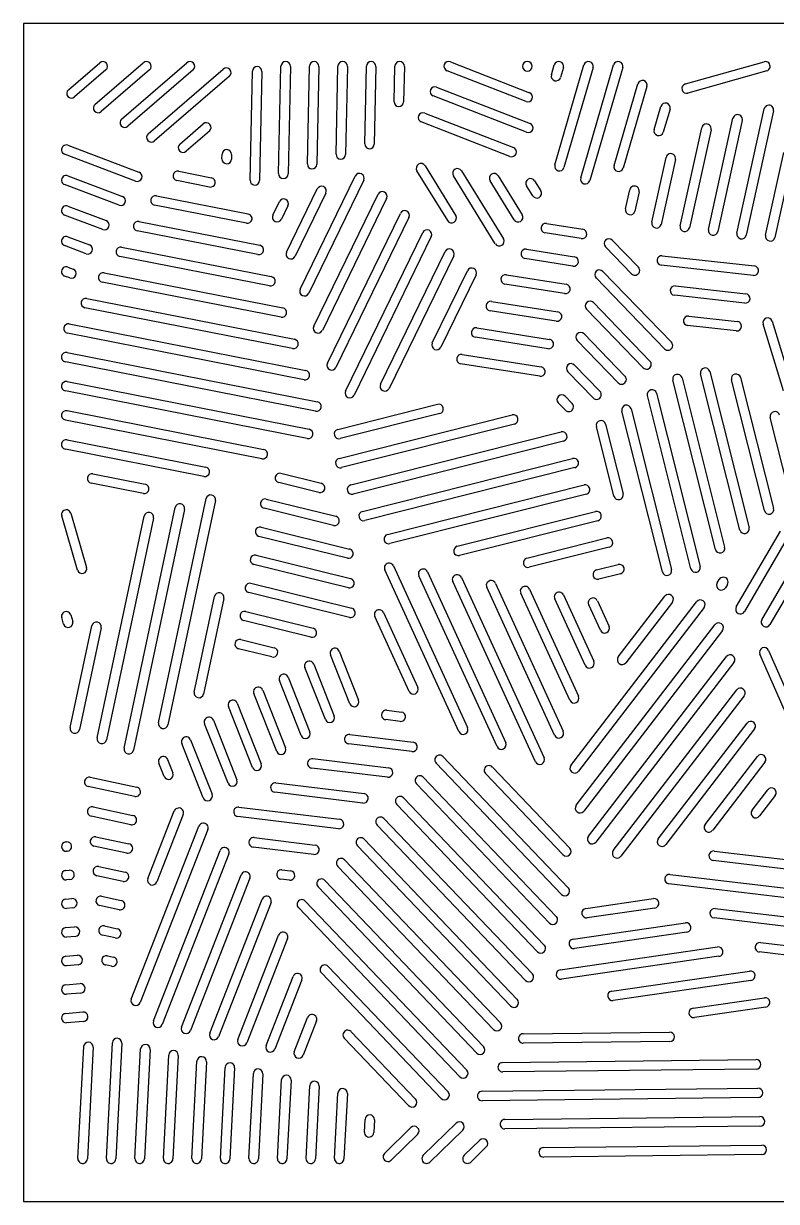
# Model space of a CAD drawing. Header units: inches. Extents: x 0 to 36, y 0 to 31.
# Drawn here: x 0 to 19.83, y 0 to 31 of the extents above; entities that cross this region are included whole.
import ezdxf

# ---------------------------------------------------------------- set-up
doc = ezdxf.new("R2010")
doc.units = ezdxf.units.IN
doc.layers.add('PROFILE', color=1, linetype='Continuous')
doc.layers.add('SLOTS', color=3, linetype='Continuous')

msp = doc.modelspace()

# ---------------------------------------------------------------- linework, layer by layer
at = {"layer": 'PROFILE'}
msp.add_lwpolyline([(0, 0), (36, 0), (36, 31), (0, 31)], close=True, dxfattribs=at)
at = {"layer": 'SLOTS'}
for p, q in [((1.181, 29.258), (2.007, 29.97)), ((2.17, 29.78), (1.344, 29.069)), ((1.882, 28.873), (3.155, 29.97)), ((3.319, 29.78), (2.046, 28.683)), ((2.584, 28.487), (4.304, 29.97)), ((4.468, 29.78), (2.747, 28.298)), ((3.286, 28.102), (5.259, 29.802)), ((6.719, 27.05), (6.78, 29.878)), ((7.03, 29.872), (6.969, 27.044)), ((7.475, 27.305), (7.53, 29.878)), ((7.78, 29.872), (7.725, 27.299)), ((8.23, 27.56), (8.28, 29.878)), ((8.53, 29.872), (8.48, 27.554)), ((8.986, 27.835), (9.03, 29.878)), ((9.28, 29.872), (9.236, 27.829)), ((9.76, 28.944), (9.781, 29.878)), ((10.031, 29.872), (10.01, 28.939)), ((11.245, 29.992), (13.328, 29.181)), ((13.314, 29.992), (13.316, 29.991)), ((13.905, 29.651), (13.98, 29.91)), ((13.994, 27.28), (14.761, 29.91)), ((14.22, 29.84), (14.145, 29.581)), ((15.001, 29.84), (14.234, 27.21)), ((14.674, 26.937), (15.543, 29.91)), ((15.783, 29.84), (14.914, 26.867)), ((17.431, 29.41), (19.506, 29.995)), ((5.422, 29.613), (3.449, 27.912)), ((5.965, 26.878), (6.027, 29.746)), ((6.277, 29.74), (6.215, 26.873)), ((13.237, 28.948), (11.154, 29.758)), ((13.225, 29.758), (13.223, 29.758)), ((19.574, 29.755), (17.499, 29.169)), ((10.881, 29.328), (13.34, 28.372)), ((15.552, 27.267), (16.179, 29.412)), ((16.419, 29.342), (15.792, 27.197)), ((13.249, 28.139), (10.79, 29.095)), ((10.567, 28.646), (12.902, 27.738)), ((16.609, 28.21), (16.787, 28.82)), ((17.027, 28.75), (16.849, 28.14)), ((18.789, 25.487), (19.509, 28.755)), ((19.753, 28.701), (19.033, 25.433)), ((4.119, 27.83), (4.732, 28.358)), ((12.811, 27.505), (10.476, 28.413)), ((17.294, 25.675), (17.863, 28.26)), ((18.041, 25.581), (18.686, 28.507)), ((18.93, 28.453), (18.285, 25.527)), ((4.896, 28.169), (4.282, 27.64)), ((18.108, 28.206), (17.538, 25.621)), ((1.169, 27.797), (3.041, 27.089)), ((19.543, 25.427), (20.023, 27.604)), ((2.953, 26.855), (1.081, 27.563)), ((5.227, 27.439), (5.23, 27.56)), ((5.48, 27.554), (5.477, 27.434)), ((16.547, 25.769), (16.923, 27.479)), ((17.168, 27.425), (16.791, 25.715)), ((20.267, 27.551), (19.787, 25.373)), ((1.169, 26.995), (2.608, 26.451)), ((4.086, 27.113), (4.947, 26.944)), ((7.285, 24.01), (8.736, 26.987)), ((11.171, 25.813), (10.362, 27.126)), ((10.575, 27.257), (11.383, 25.944)), ((12.426, 25.205), (11.324, 26.994)), ((11.537, 27.125), (12.639, 25.336)), ((12.499, 26.993), (13.132, 25.966)), ((2.519, 26.217), (1.081, 26.761)), ((4.898, 26.698), (4.038, 26.868)), ((8.961, 26.877), (7.51, 23.9)), ((12.919, 25.835), (12.286, 26.862)), ((13.412, 26.465), (13.248, 26.73)), ((13.461, 26.862), (13.624, 26.596)), ((3.5, 26.464), (5.919, 25.988)), ((6.926, 24.985), (7.738, 26.65)), ((7.962, 26.54), (7.151, 24.875)), ((7.645, 23.035), (9.338, 26.509)), ((9.562, 26.4), (7.87, 22.926)), ((15.856, 26.12), (15.967, 26.626)), ((16.212, 26.572), (16.1, 26.066)), ((1.169, 26.193), (2.174, 25.813)), ((5.87, 25.743), (3.451, 26.219)), ((6.567, 25.96), (6.739, 26.313)), ((6.964, 26.203), (6.792, 25.85)), ((2.085, 25.579), (1.081, 25.959)), ((3.041, 25.79), (6.222, 25.164)), ((8.004, 22.06), (9.927, 26.005)), ((10.151, 25.896), (8.229, 21.951)), ((13.774, 25.739), (14.729, 25.588)), ((6.174, 24.918), (2.993, 25.545)), ((8.482, 21.329), (10.515, 25.502)), ((14.69, 25.341), (13.735, 25.492)), ((1.651, 24.942), (1.081, 25.157)), ((1.169, 25.391), (1.74, 25.175)), ((2.582, 25.116), (6.526, 24.339)), ((10.74, 25.392), (8.707, 21.22)), ((16.016, 24.414), (15.327, 25.125)), ((15.507, 25.299), (16.195, 24.588)), ((6.478, 24.094), (2.534, 24.871)), ((9.403, 21.507), (11.104, 24.998)), ((11.329, 24.889), (9.628, 21.397)), ((14.471, 24.616), (13.207, 24.816)), ((13.246, 25.063), (14.51, 24.863)), ((16.822, 24.889), (19.249, 24.62)), ((1.169, 24.589), (1.306, 24.538)), ((10.767, 22.593), (11.693, 24.494)), ((19.222, 24.372), (16.795, 24.641)), ((1.217, 24.304), (1.081, 24.355)), ((6.782, 23.27), (2.075, 24.196)), ((2.123, 24.442), (6.83, 23.515)), ((11.918, 24.385), (10.991, 22.484)), ((12.717, 24.387), (14.291, 24.139)), ((16.884, 22.439), (15.079, 24.304)), ((15.259, 24.477), (17.063, 22.613)), ((14.252, 23.892), (12.678, 24.14)), ((17.171, 24.096), (19.024, 23.891)), ((1.665, 23.768), (7.134, 22.691)), ((12.326, 23.689), (14.072, 23.414)), ((15.01, 23.656), (16.5, 22.116)), ((18.996, 23.642), (17.143, 23.848)), ((7.086, 22.446), (1.616, 23.522)), ((14.033, 23.167), (12.287, 23.442)), ((16.32, 21.942), (14.83, 23.482)), ((17.52, 23.303), (18.798, 23.161)), ((1.206, 23.094), (7.438, 21.867)), ((11.939, 22.991), (13.853, 22.689)), ((18.771, 22.913), (17.492, 23.054)), ((20.013, 21.338), (19.478, 23.091)), ((19.717, 23.164), (20.252, 21.411)), ((7.389, 21.622), (1.158, 22.848)), ((13.814, 22.442), (11.9, 22.744)), ((15.662, 21.545), (14.582, 22.66)), ((14.762, 22.834), (15.841, 21.719)), ((1.149, 22.34), (7.741, 21.043)), ((7.693, 20.797), (1.101, 22.095)), ((13.595, 21.718), (11.513, 22.046)), ((11.552, 22.293), (13.634, 21.965)), ((14.513, 22.012), (15.183, 21.321)), ((15.003, 21.147), (14.334, 21.838)), ((18.868, 17.671), (17.832, 21.782)), ((18.074, 21.843), (19.111, 17.732)), ((1.149, 21.576), (7.519, 20.322)), ((18.223, 17.161), (17.101, 21.613)), ((17.343, 21.674), (18.466, 17.222)), ((19.513, 18.182), (18.646, 21.622)), ((18.888, 21.683), (19.755, 18.243)), ((7.471, 20.077), (1.101, 21.331)), ((14.265, 21.191), (14.45, 20.999)), ((17.579, 16.65), (16.43, 21.208)), ((16.672, 21.269), (17.821, 16.711)), ((1.149, 20.812), (6.326, 19.792)), ((8.277, 20.318), (10.902, 20.979)), ((14.271, 20.825), (14.085, 21.017)), ((16.825, 16.57), (15.758, 20.802)), ((16.001, 20.863), (17.068, 16.631)), ((6.278, 19.547), (1.101, 20.566)), ((8.313, 19.554), (12.868, 20.7)), ((10.963, 20.736), (8.338, 20.076)), ((20.158, 18.692), (19.669, 20.632)), ((12.929, 20.457), (8.374, 19.312)), ((8.62, 18.858), (14.161, 20.252)), ((15.549, 18.564), (15.087, 20.397)), ((15.33, 20.458), (15.792, 18.625)), ((1.149, 20.047), (4.801, 19.328)), ((14.222, 20.009), (8.681, 18.615)), ((4.753, 19.083), (1.101, 19.802)), ((8.927, 18.162), (14.462, 19.554)), ((14.523, 19.312), (8.988, 17.919)), ((1.828, 19.149), (3.206, 18.878)), ((7.782, 18.658), (6.721, 18.92)), ((6.781, 19.163), (7.842, 18.901)), ((19.444, 15.311), (21.549, 18.92)), ((3.157, 18.633), (1.78, 18.904)), ((9.59, 17.555), (14.763, 18.856)), ((14.824, 18.614), (9.651, 17.313)), ((21.765, 18.794), (19.66, 15.185)), ((3.558, 12.599), (4.809, 18.496)), ((5.054, 18.444), (3.803, 12.547)), ((6.394, 18.486), (8.224, 18.034)), ((1.421, 16.618), (1.005, 18.042)), ((1.245, 18.112), (1.661, 16.688)), ((1.94, 12.199), (3.178, 18.036)), ((3.423, 17.984), (2.185, 12.147)), ((2.649, 11.928), (3.994, 18.266)), ((4.238, 18.214), (2.894, 11.876)), ((8.164, 17.791), (6.334, 18.243)), ((11.424, 17.243), (15.063, 18.159)), ((6.26, 17.746), (8.589, 17.171)), ((15.124, 17.916), (11.485, 17.001)), ((8.53, 16.928), (6.2, 17.504)), ((13.258, 16.931), (15.364, 17.461)), ((18.773, 15.649), (19.936, 17.643)), ((20.152, 17.517), (18.989, 15.523)), ((15.425, 17.218), (13.319, 16.689)), ((8.556, 16.149), (6.065, 16.764)), ((6.125, 17.007), (8.616, 16.392)), ((15.092, 16.619), (15.665, 16.763)), ((11.467, 12.366), (9.514, 16.62)), ((9.741, 16.724), (11.695, 12.471)), ((12.475, 11.97), (10.409, 16.467)), ((10.637, 16.572), (12.702, 12.074)), ((15.726, 16.521), (15.153, 16.377)), ((5.99, 16.268), (8.643, 15.613)), ((13.482, 11.574), (11.305, 16.315)), ((11.532, 16.419), (13.709, 11.678)), ((13.988, 12.27), (12.2, 16.163)), ((12.427, 16.267), (14.215, 12.374)), ((18.272, 16.279), (18.323, 16.366)), ((18.539, 16.24), (18.488, 16.153)), ((4.496, 13.407), (5.03, 15.923)), ((5.275, 15.872), (4.741, 13.355)), ((8.583, 15.37), (5.93, 16.025)), ((14.39, 13.19), (13.095, 16.011)), ((13.322, 16.115), (14.618, 13.294)), ((14.793, 14.111), (13.99, 15.858)), ((14.218, 15.963), (15.02, 14.215)), ((15.113, 15.81), (15.423, 15.135)), ((15.666, 14.33), (16.894, 15.928)), ((5.856, 15.529), (7.625, 15.092)), ((9.478, 15.5), (10.383, 13.529)), ((14.417, 11.475), (17.728, 15.782)), ((17.926, 15.63), (14.615, 11.322)), ((15.196, 15.031), (14.886, 15.706)), ((17.092, 15.776), (15.864, 14.178)), ((1.055, 15.195), (1.005, 15.365)), ((1.245, 15.435), (1.295, 15.265)), ((7.565, 14.849), (5.796, 15.286)), ((10.156, 13.425), (9.251, 15.396)), ((1.232, 12.473), (1.799, 15.149)), ((2.044, 15.097), (1.476, 12.421)), ((14.556, 10.425), (18.209, 15.177)), ((18.407, 15.025), (14.755, 10.273)), ((5.721, 14.789), (6.6, 14.572)), ((6.541, 14.329), (5.661, 14.547)), ((8.591, 13.1), (8.081, 14.389)), ((8.314, 14.481), (8.824, 13.192)), ((14.877, 9.611), (18.511, 14.339)), ((21.174, 10.342), (19.393, 14.403)), ((19.622, 14.503), (21.403, 10.442)), ((7.951, 12.681), (7.41, 14.049)), ((7.642, 14.14), (8.183, 12.773)), ((18.709, 14.187), (15.075, 9.459)), ((7.31, 12.262), (6.738, 13.708)), ((6.97, 13.8), (7.543, 12.354)), ((6.669, 11.842), (6.066, 13.367)), ((6.299, 13.459), (6.902, 11.934)), ((15.534, 9.236), (18.783, 13.463)), ((6.029, 11.423), (5.395, 13.026)), ((5.627, 13.118), (6.261, 11.515)), ((18.982, 13.311), (15.732, 9.083)), ((9.569, 12.928), (9.952, 12.881)), ((5.388, 11.004), (4.767, 12.573)), ((5, 12.665), (5.62, 11.096)), ((9.922, 12.633), (9.539, 12.68)), ((16.717, 9.544), (19.056, 12.587)), ((19.254, 12.435), (16.915, 9.392)), ((4.398, 12.147), (4.964, 10.715)), ((8.596, 12.291), (10.261, 12.088)), ((4.732, 10.623), (4.166, 12.055)), ((10.231, 11.84), (8.565, 12.042)), ((3.702, 11.188), (3.564, 11.537)), ((3.796, 11.629), (3.934, 11.28)), ((7.622, 11.654), (9.615, 11.411)), ((14.169, 8.08), (10.866, 11.536)), ((11.046, 11.709), (14.349, 8.253)), ((17.952, 9.921), (19.328, 11.711)), ((19.527, 11.559), (18.151, 9.768)), ((1.757, 11.165), (2.982, 10.903)), ((9.585, 11.163), (7.592, 11.405)), ((10.528, 11.165), (14.033, 7.498)), ((14.206, 9.127), (12.167, 11.26)), ((12.348, 11.433), (14.387, 9.3)), ((2.93, 10.659), (1.705, 10.92)), ((6.648, 11.016), (8.97, 10.734)), ((13.853, 7.325), (10.348, 10.993)), ((8.94, 10.486), (6.618, 10.768)), ((10.01, 10.622), (13.717, 6.743)), ((19.188, 10.297), (19.601, 10.835)), ((19.799, 10.682), (19.386, 10.145)), ((1.832, 10.382), (2.879, 10.158)), ((3.276, 8.499), (3.971, 10.276)), ((5.674, 10.379), (8.324, 10.057)), ((13.537, 6.571), (9.83, 10.449)), ((2.827, 9.914), (1.78, 10.137)), ((4.204, 10.185), (3.509, 8.408)), ((8.294, 9.809), (5.644, 10.131)), ((9.492, 10.078), (13.401, 5.988)), ((2.839, 5.323), (4.621, 9.877)), ((4.853, 9.786), (3.072, 5.232)), ((13.221, 5.816), (9.311, 9.906)), ((1.115, 9.465), (1.13, 9.466)), ((2.725, 9.169), (1.855, 9.354)), ((1.907, 9.599), (2.777, 9.413)), ((7.649, 9.132), (6.045, 9.327)), ((6.075, 9.575), (7.679, 9.38)), ((12.823, 5.146), (8.793, 9.362)), ((8.974, 9.535), (13.004, 5.319)), ((1.151, 9.217), (1.135, 9.215)), ((3.42, 4.75), (5.176, 9.237)), ((5.408, 9.146), (3.653, 4.659)), ((8.456, 8.992), (12.56, 4.698)), ((18.192, 9.223), (22.043, 8.766)), ((1.115, 8.712), (1.202, 8.719)), ((1.982, 8.816), (2.674, 8.668)), ((6.807, 8.731), (7.033, 8.703)), ((12.379, 4.525), (8.275, 8.819)), ((22.014, 8.518), (18.163, 8.975)), ((1.223, 8.47), (1.135, 8.463)), ((2.622, 8.424), (1.93, 8.571)), ((4.162, 4.588), (5.73, 8.597)), ((5.963, 8.506), (4.395, 4.497)), ((7.003, 8.455), (6.777, 8.482)), ((7.938, 8.448), (12.116, 4.077)), ((17.027, 8.606), (22.46, 7.962)), ((11.935, 3.904), (7.757, 8.276)), ((22.431, 7.713), (16.997, 8.358)), ((1.115, 7.959), (1.274, 7.973)), ((2.519, 7.679), (2.005, 7.788)), ((2.057, 8.033), (2.572, 7.923)), ((4.904, 4.426), (6.285, 7.957)), ((6.518, 7.866), (5.137, 4.335)), ((7.42, 7.905), (11.672, 3.456)), ((14.812, 7.712), (16.592, 7.97)), ((1.294, 7.723), (1.135, 7.71)), ((11.491, 3.283), (7.239, 7.732)), ((16.628, 7.722), (14.848, 7.465)), ((21.934, 7.017), (18.187, 7.461)), ((18.217, 7.71), (21.963, 7.265)), ((1.115, 7.207), (1.345, 7.226)), ((2.133, 7.25), (2.469, 7.178)), ((14.474, 6.905), (17.436, 7.334)), ((1.366, 6.977), (1.135, 6.958)), ((2.417, 6.934), (2.081, 7.006)), ((5.646, 4.265), (6.719, 7.007)), ((6.952, 6.916), (5.879, 4.174)), ((17.472, 7.086), (14.51, 6.658)), ((14.137, 6.099), (18.28, 6.698)), ((20.779, 6.399), (19.377, 6.565)), ((19.407, 6.813), (20.809, 6.647)), ((1.115, 6.454), (1.417, 6.479)), ((1.438, 6.23), (1.135, 6.205)), ((2.314, 6.189), (2.156, 6.223)), ((2.208, 6.467), (2.366, 6.433)), ((18.316, 6.451), (14.173, 5.851)), ((6.388, 4.103), (7.101, 5.924)), ((11, 2.712), (7.844, 6.014)), ((8.024, 6.187), (11.18, 2.885)), ((15.492, 5.537), (19.124, 6.062)), ((1.115, 5.702), (1.489, 5.733)), ((7.333, 5.833), (6.621, 4.012)), ((19.159, 5.815), (15.528, 5.29)), ((1.509, 5.484), (1.135, 5.453)), ((17.633, 5.089), (19.514, 5.361)), ((1.115, 4.949), (1.561, 4.986)), ((19.55, 5.114), (17.669, 4.842)), ((1.581, 4.737), (1.135, 4.7)), ((7.13, 3.941), (7.482, 4.841)), ((7.715, 4.75), (7.363, 3.85)), ((8.63, 4.468), (10.323, 2.696)), ((13.159, 4.413), (17.017, 4.456)), ((1.432, 1.131), (1.584, 4.074)), ((1.833, 4.061), (1.681, 1.119)), ((2.183, 1.131), (2.34, 4.177)), ((2.59, 4.164), (2.432, 1.119)), ((10.143, 2.523), (8.449, 4.296)), ((17.019, 4.206), (13.162, 4.163)), ((2.934, 1.131), (3.082, 4.015)), ((3.332, 4.002), (3.183, 1.119)), ((3.685, 1.131), (3.825, 3.853)), ((4.075, 3.84), (3.934, 1.119)), ((12.619, 3.657), (19.292, 3.732)), ((4.436, 1.131), (4.568, 3.691)), ((4.817, 3.678), (4.685, 1.119)), ((5.187, 1.131), (5.31, 3.529)), ((5.56, 3.516), (5.436, 1.119)), ((19.295, 3.482), (12.622, 3.407)), ((5.938, 1.131), (6.053, 3.367)), ((6.303, 3.354), (6.187, 1.119)), ((6.689, 1.131), (6.796, 3.205)), ((7.045, 3.193), (6.938, 1.119)), ((7.44, 1.131), (7.538, 3.044)), ((7.788, 3.031), (7.689, 1.119)), ((8.191, 1.131), (8.279, 2.852)), ((8.529, 2.839), (8.44, 1.119)), ((12.078, 2.901), (19.343, 2.982)), ((19.346, 2.732), (12.081, 2.651)), ((12.675, 2.158), (19.394, 2.233)), ((8.977, 1.827), (8.995, 2.16)), ((9.244, 2.147), (9.227, 1.814)), ((9.507, 1.265), (10.204, 1.944)), ((10.53, 1.215), (11.397, 2.059)), ((11.571, 1.88), (10.705, 1.035)), ((19.397, 1.983), (12.678, 1.908)), ((10.379, 1.765), (9.682, 1.086)), ((11.605, 1.215), (12.014, 1.613)), ((12.188, 1.434), (11.779, 1.035)), ((13.697, 1.419), (19.446, 1.483)), ((19.448, 1.233), (13.7, 1.169))]:
    msp.add_line(p, q, dxfattribs=at)
for centre, start, end in [((2.088, 29.875), -49.2459, 130.7541), ((3.237, 29.875), -49.2459, 130.7541), ((4.386, 29.875), -49.2459, 130.7541), ((5.341, 29.708), -49.2459, 130.7541), ((6.152, 29.743), -1.2338, 178.7662), ((6.905, 29.875), -1.2338, 178.7662), ((7.655, 29.875), -1.2338, 178.7662), ((8.405, 29.875), -1.2338, 178.7662), ((9.155, 29.875), -1.2338, 178.7662), ((9.906, 29.875), -1.2338, 178.7662), ((11.199, 29.875), 68.7514, 248.7514), ((13.269, 29.875), 68.7514, 248.7514), ((13.271, 29.874), -111.2486, 68.7514), ((14.1, 29.875), -16.2794, 163.7206), ((14.881, 29.875), -16.2794, 163.7206), ((15.663, 29.875), -16.2794, 163.7206), ((19.54, 29.875), -74.2461, 105.7539), ((14.025, 29.616), 163.7206, 343.7206), ((16.299, 29.377), -16.2794, 163.7206), ((1.262, 29.163), 130.7541, 310.7541), ((10.835, 29.212), 68.7514, 248.7514), ((13.283, 29.065), -111.2486, 68.7514), ((17.465, 29.289), -254.2461, -74.2461), ((1.964, 28.778), 130.7541, 310.7541), ((9.885, 28.941), 178.7662, 358.7662), ((16.907, 28.785), -16.2794, 163.7206), ((19.631, 28.728), -12.4268, 167.5732), ((10.521, 28.529), 68.7514, 248.7514), ((18.808, 28.48), -12.4268, 167.5732), ((2.666, 28.392), 130.7541, 310.7541), ((4.814, 28.264), -49.2459, 130.7541), ((13.295, 28.255), -111.2486, 68.7514), ((17.986, 28.233), -12.4268, 167.5732), ((3.367, 28.007), 130.7541, 310.7541), ((16.729, 28.175), 163.7206, 343.7206), ((1.125, 27.68), 69.2821, 249.2821), ((4.2, 27.735), 130.7541, 310.7541), ((5.355, 27.557), -1.2338, 178.7662), ((9.111, 27.832), 178.7662, 358.7662), ((12.857, 27.621), -111.2486, 68.7514), ((5.352, 27.436), 178.7662, 358.7662), ((7.6, 27.302), 178.7662, 358.7662), ((8.355, 27.557), 178.7662, 358.7662), ((10.468, 27.191), 31.6429, 211.6429), ((14.114, 27.245), 163.7206, 343.7206), ((17.046, 27.452), -12.4268, 167.5732), ((1.125, 26.878), 69.2821, 249.2821), ((2.997, 26.972), -110.7179, 69.2821), ((4.062, 26.99), 78.8649, 258.8649), ((6.844, 27.047), 178.7662, 358.7662), ((8.848, 26.932), -25.981, 154.019), ((11.43, 27.059), 31.6429, 211.6429), ((12.393, 26.928), 31.6429, 211.6429), ((15.672, 27.232), 163.7206, 343.7206), ((4.922, 26.821), 258.8649, 438.8649), ((6.09, 26.876), 178.7662, 358.7662), ((7.85, 26.595), -25.981, 154.019), ((13.355, 26.796), 31.6429, 211.6429), ((14.794, 26.902), 163.7206, 343.7206), ((16.09, 26.599), -12.4268, 167.5732), ((2.563, 26.334), -110.7179, 69.2821), ((3.476, 26.341), 78.8649, 258.8649), ((6.851, 26.258), -25.981, 154.019), ((9.45, 26.454), -25.981, 154.019), ((13.518, 26.531), 211.6429, 391.6429), ((1.125, 26.076), 69.2821, 249.2821), ((10.039, 25.951), -25.981, 154.019), ((15.978, 26.093), 167.5732, 347.5732), ((2.129, 25.696), -110.7179, 69.2821), ((3.017, 25.667), 78.8649, 258.8649), ((5.895, 25.865), 258.8649, 438.8649), ((6.679, 25.905), -205.981, -25.981), ((11.277, 25.879), 211.6429, 391.6429), ((13.025, 25.901), 211.6429, 391.6429), ((13.754, 25.615), 81.0358, 261.0358), ((16.669, 25.742), 167.5732, 347.5732), ((10.628, 25.447), -25.981, 154.019), ((14.71, 25.465), -98.9642, 81.0358), ((17.416, 25.648), 167.5732, 347.5732), ((18.163, 25.554), 167.5732, 347.5732), ((18.911, 25.46), 167.5732, 347.5732), ((19.665, 25.4), 167.5732, 347.5732), ((1.125, 25.274), 69.2821, 249.2821), ((1.695, 25.058), -110.7179, 69.2821), ((2.558, 24.993), 78.8649, 258.8649), ((6.198, 25.041), 258.8649, 438.8649), ((12.533, 25.27), 211.6429, 391.6429), ((15.417, 25.212), 44.0668, 224.0668), ((7.039, 24.93), -205.981, -25.981), ((11.217, 24.943), -25.981, 154.019), ((13.226, 24.939), 81.0358, 261.0358), ((14.491, 24.74), -98.9642, 81.0358), ((16.809, 24.765), 83.6716, 263.6716), ((1.125, 24.472), 69.2821, 249.2821), ((1.261, 24.421), -110.7179, 69.2821), ((11.806, 24.44), -25.981, 154.019), ((15.169, 24.39), 44.0668, 224.0668), ((16.105, 24.501), -135.9332, 44.0668), ((19.235, 24.496), -96.3284, 83.6716), ((2.099, 24.319), 78.8649, 258.8649), ((6.502, 24.217), 258.8649, 438.8649), ((12.698, 24.264), 81.0358, 261.0358), ((7.398, 23.955), -205.981, -25.981), ((14.272, 24.015), -98.9642, 81.0358), ((17.157, 23.972), 83.6716, 263.6716), ((19.01, 23.766), -96.3284, 83.6716), ((1.641, 23.645), 78.8649, 258.8649), ((12.306, 23.566), 81.0358, 261.0358), ((14.92, 23.569), 44.0668, 224.0668), ((6.806, 23.393), 258.8649, 438.8649), ((14.053, 23.291), -98.9642, 81.0358), ((17.506, 23.179), 83.6716, 263.6716), ((19.598, 23.128), 16.9729, 196.9729), ((1.182, 22.971), 78.8649, 258.8649), ((7.757, 22.98), -205.981, -25.981), ((11.919, 22.868), 81.0358, 261.0358), ((18.785, 23.037), -96.3284, 83.6716), ((7.11, 22.568), 258.8649, 438.8649), ((13.833, 22.566), -98.9642, 81.0358), ((14.672, 22.747), 44.0668, 224.0668), ((1.125, 22.218), 78.8649, 258.8649), ((10.879, 22.538), -205.981, -25.981), ((16.973, 22.526), -135.9332, 44.0668), ((8.116, 22.006), -205.981, -25.981), ((11.532, 22.17), 81.0358, 261.0358), ((14.423, 21.925), 44.0668, 224.0668), ((16.41, 22.029), -135.9332, 44.0668), ((7.413, 21.744), 258.8649, 438.8649), ((13.614, 21.841), -98.9642, 81.0358), ((15.752, 21.632), -135.9332, 44.0668), ((17.222, 21.644), 14.1499, 194.1499), ((17.953, 21.813), 14.1499, 194.1499), ((18.767, 21.652), 14.1499, 194.1499), ((1.125, 21.453), 78.8649, 258.8649), ((9.515, 21.452), -205.981, -25.981), ((8.594, 21.274), -205.981, -25.981), ((14.175, 21.104), 44.0668, 224.0668), ((15.093, 21.234), -135.9332, 44.0668), ((16.551, 21.238), 14.1499, 194.1499), ((1.125, 20.689), 78.8649, 258.8649), ((7.717, 20.92), 258.8649, 438.8649), ((10.933, 20.857), -75.8796, 104.1204), ((14.36, 20.912), -135.9332, 44.0668), ((15.88, 20.833), 14.1499, 194.1499), ((19.79, 20.663), 14.1499, 194.1499), ((12.899, 20.579), -75.8796, 104.1204), ((15.208, 20.427), 14.1499, 194.1499), ((7.495, 20.199), 258.8649, 438.8649), ((8.308, 20.197), -255.8796, -75.8796), ((14.192, 20.131), -75.8796, 104.1204), ((1.125, 19.924), 78.8649, 258.8649), ((6.302, 19.67), 258.8649, 438.8649), ((8.344, 19.433), -255.8796, -75.8796), ((14.493, 19.433), -75.8796, 104.1204), ((4.777, 19.206), 258.8649, 438.8649), ((1.804, 19.027), 78.8649, 258.8649), ((6.751, 19.041), 76.1321, 256.1321), ((3.181, 18.755), 258.8649, 438.8649), ((7.812, 18.779), -103.8679, 76.1321), ((8.651, 18.737), -255.8796, -75.8796), ((14.793, 18.735), -75.8796, 104.1204), ((15.671, 18.594), 194.1499, 374.1499), ((4.116, 18.24), -11.9773, 168.0227), ((4.932, 18.47), -11.9773, 168.0227), ((6.364, 18.364), 76.1321, 256.1321), ((1.125, 18.077), 16.2697, 196.2697), ((3.301, 18.01), -11.9773, 168.0227), ((8.194, 17.913), -103.8679, 76.1321), ((8.957, 18.04), -255.8796, -75.8796), ((15.094, 18.037), -75.8796, 104.1204), ((19.634, 18.212), 194.1499, 374.1499), ((6.23, 17.625), 76.1321, 256.1321), ((18.989, 17.702), 194.1499, 374.1499), ((9.62, 17.434), -255.8796, -75.8796), ((15.395, 17.34), -75.8796, 104.1204), ((8.559, 17.05), -103.8679, 76.1321), ((11.454, 17.122), -255.8796, -75.8796), ((18.345, 17.191), 194.1499, 374.1499), ((6.095, 16.886), 76.1321, 256.1321), ((9.628, 16.672), 24.6665, 204.6665), ((13.289, 16.81), -255.8796, -75.8796), ((15.695, 16.642), -75.8796, 104.1204), ((1.541, 16.653), -163.7303, 16.2697), ((10.523, 16.519), 24.6665, 204.6665), ((11.418, 16.367), 24.6665, 204.6665), ((15.123, 16.498), -255.8796, -75.8796), ((16.947, 16.601), 194.1499, 374.1499), ((17.7, 16.681), 194.1499, 374.1499), ((5.96, 16.146), 76.1321, 256.1321), ((8.586, 16.271), -103.8679, 76.1321), ((12.313, 16.215), 24.6665, 204.6665), ((13.209, 16.063), 24.6665, 204.6665), ((18.38, 16.216), 149.7442, 329.7442), ((18.431, 16.303), -30.2558, 149.7442), ((5.153, 15.897), -11.9773, 168.0227), ((14.104, 15.91), 24.6665, 204.6665), ((14.999, 15.758), 24.6665, 204.6665), ((16.993, 15.852), -37.5473, 142.4527), ((17.827, 15.706), -37.5473, 142.4527), ((1.125, 15.4), 16.2697, 196.2697), ((5.826, 15.407), 76.1321, 256.1321), ((8.613, 15.492), -103.8679, 76.1321), ((9.365, 15.448), 24.6665, 204.6665), ((18.881, 15.586), 149.7442, 329.7442), ((1.175, 15.23), -163.7303, 16.2697), ((1.921, 15.123), -11.9773, 168.0227), ((18.308, 15.101), -37.5473, 142.4527), ((19.552, 15.248), 149.7442, 329.7442), ((7.595, 14.97), -103.8679, 76.1321), ((15.309, 15.083), -155.3335, 24.6665), ((5.691, 14.668), 76.1321, 256.1321), ((6.571, 14.451), -103.8679, 76.1321), ((19.507, 14.453), 23.6855, 203.6855), ((8.198, 14.435), 21.5849, 201.5849), ((15.765, 14.254), 142.4527, 322.4527), ((18.61, 14.263), -37.5473, 142.4527), ((7.526, 14.095), 21.5849, 201.5849), ((14.907, 14.163), -155.3335, 24.6665), ((6.854, 13.754), 21.5849, 201.5849), ((4.619, 13.381), 168.0227, 348.0227), ((6.182, 13.413), 21.5849, 201.5849), ((10.27, 13.477), -155.3335, 24.6665), ((18.882, 13.387), -37.5473, 142.4527), ((5.511, 13.072), 21.5849, 201.5849), ((8.708, 13.146), 201.5849, 381.5849), ((14.504, 13.242), -155.3335, 24.6665), ((4.883, 12.619), 21.5849, 201.5849), ((8.067, 12.727), 201.5849, 381.5849), ((9.554, 12.804), 83.0683, 263.0683), ((9.937, 12.757), 263.0683, 443.0683), ((1.354, 12.447), 168.0227, 348.0227), ((3.681, 12.573), 168.0227, 348.0227), ((11.581, 12.418), -155.3335, 24.6665), ((19.155, 12.511), -37.5473, 142.4527), ((2.062, 12.173), 168.0227, 348.0227), ((4.282, 12.101), 21.5849, 201.5849), ((7.426, 12.308), 201.5849, 381.5849), ((8.581, 12.167), 83.0683, 263.0683), ((14.101, 12.322), -155.3335, 24.6665), ((2.772, 11.902), 168.0227, 348.0227), ((6.786, 11.888), 201.5849, 381.5849), ((10.246, 11.964), 263.0683, 443.0683), ((12.588, 12.022), -155.3335, 24.6665), ((3.68, 11.583), 21.5849, 201.5849), ((6.145, 11.469), 201.5849, 381.5849), ((7.607, 11.529), 83.0683, 263.0683), ((10.956, 11.622), 43.7057, 223.7057), ((12.257, 11.346), 43.7057, 223.7057), ((13.596, 11.626), -155.3335, 24.6665), ((14.516, 11.399), 142.4527, 322.4527), ((19.428, 11.635), -37.5473, 142.4527), ((1.731, 11.042), 77.9632, 257.9632), ((3.818, 11.234), 201.5849, 381.5849), ((9.6, 11.287), 263.0683, 443.0683), ((10.438, 11.079), 43.7057, 223.7057), ((2.956, 10.781), -102.0368, 77.9632), ((5.504, 11.05), 201.5849, 381.5849), ((6.633, 10.892), 83.0683, 263.0683), ((19.7, 10.759), -37.5473, 142.4527), ((4.848, 10.669), 201.5849, 381.5849), ((8.955, 10.61), 263.0683, 443.0683), ((9.92, 10.536), 43.7057, 223.7057), ((1.806, 10.259), 77.9632, 257.9632), ((4.088, 10.231), -21.3689, 158.6311), ((5.659, 10.255), 83.0683, 263.0683), ((14.655, 10.349), 142.4527, 322.4527), ((19.287, 10.221), 142.4527, 322.4527), ((2.853, 10.036), -102.0368, 77.9632), ((4.737, 9.832), -21.3689, 158.6311), ((8.309, 9.933), 263.0683, 443.0683), ((9.402, 9.992), 43.7057, 223.7057), ((18.051, 9.844), 142.4527, 322.4527), ((14.976, 9.535), 142.4527, 322.4527), ((1.125, 9.34), 94.7211, 274.7211), ((1.141, 9.341), -85.2789, 94.7211), ((1.881, 9.476), 77.9632, 257.9632), ((2.751, 9.291), -102.0368, 77.9632), ((5.292, 9.192), -21.3689, 158.6311), ((6.06, 9.451), 83.0683, 263.0683), ((7.664, 9.256), 263.0683, 443.0683), ((8.884, 9.449), 43.7057, 223.7057), ((16.816, 9.468), 142.4527, 322.4527), ((8.366, 8.905), 43.7057, 223.7057), ((14.296, 9.213), -136.2943, 43.7057), ((15.633, 9.16), 142.4527, 322.4527), ((18.177, 9.099), 83.2386, 263.2386), ((1.125, 8.587), 94.7211, 274.7211), ((1.212, 8.595), -85.2789, 94.7211), ((1.956, 8.694), 77.9632, 257.9632), ((6.792, 8.606), 83.0683, 263.0683), ((7.018, 8.579), 263.0683, 443.0683), ((2.648, 8.546), -102.0368, 77.9632), ((3.392, 8.453), -201.3689, -21.3689), ((5.847, 8.552), -21.3689, 158.6311), ((7.848, 8.362), 43.7057, 223.7057), ((17.012, 8.482), 83.2386, 263.2386), ((14.259, 8.167), -136.2943, 43.7057), ((1.125, 7.835), 94.7211, 274.7211), ((1.284, 7.848), -85.2789, 94.7211), ((2.031, 7.911), 77.9632, 257.9632), ((2.545, 7.801), -102.0368, 77.9632), ((6.402, 7.911), -21.3689, 158.6311), ((7.329, 7.818), 43.7057, 223.7057), ((16.61, 7.846), -81.7684, 98.2316), ((13.943, 7.412), -136.2943, 43.7057), ((14.83, 7.588), 98.2316, 278.2316), ((18.202, 7.585), 83.2386, 263.2386), ((1.125, 7.082), 94.7211, 274.7211), ((1.356, 7.101), -85.2789, 94.7211), ((2.107, 7.128), 77.9632, 257.9632), ((2.443, 7.056), -102.0368, 77.9632), ((17.454, 7.21), -81.7684, 98.2316), ((6.835, 6.962), -21.3689, 158.6311), ((14.492, 6.782), 98.2316, 278.2316), ((13.627, 6.657), -136.2943, 43.7057), ((18.298, 6.574), -81.7684, 98.2316), ((19.392, 6.689), 83.2386, 263.2386), ((1.125, 6.33), 94.7211, 274.7211), ((1.427, 6.355), -85.2789, 94.7211), ((2.182, 6.345), 77.9632, 257.9632), ((2.34, 6.311), -102.0368, 77.9632), ((7.934, 6.101), 43.7057, 223.7057), ((7.217, 5.878), -21.3689, 158.6311), ((13.311, 5.902), -136.2943, 43.7057), ((14.155, 5.975), 98.2316, 278.2316), ((19.142, 5.939), -81.7684, 98.2316), ((1.125, 5.577), 94.7211, 274.7211), ((1.499, 5.608), -85.2789, 94.7211), ((2.955, 5.278), -201.3689, -21.3689), ((12.913, 5.233), -136.2943, 43.7057), ((15.51, 5.413), 98.2316, 278.2316), ((19.532, 5.237), -81.7684, 98.2316), ((1.571, 4.861), -85.2789, 94.7211), ((17.651, 4.965), 98.2316, 278.2316), ((1.125, 4.825), 94.7211, 274.7211), ((3.536, 4.704), -201.3689, -21.3689), ((7.599, 4.795), -21.3689, 158.6311), ((12.47, 4.612), -136.2943, 43.7057), ((4.278, 4.543), -201.3689, -21.3689), ((5.02, 4.381), -201.3689, -21.3689), ((8.539, 4.382), 43.7057, 223.7057), ((13.161, 4.288), 90.639, 270.639), ((17.018, 4.331), -89.361, 90.639), ((1.708, 4.067), -2.9567, 177.0433), ((2.465, 4.17), -2.9567, 177.0433), ((3.207, 4.008), -2.9567, 177.0433), ((5.762, 4.219), -201.3689, -21.3689), ((6.504, 4.057), -201.3689, -21.3689), ((12.026, 3.991), -136.2943, 43.7057), ((3.95, 3.847), -2.9567, 177.0433), ((4.693, 3.685), -2.9567, 177.0433), ((7.247, 3.896), -201.3689, -21.3689), ((19.294, 3.607), -89.361, 90.639), ((5.435, 3.523), -2.9567, 177.0433), ((6.178, 3.361), -2.9567, 177.0433), ((11.582, 3.369), -136.2943, 43.7057), ((12.62, 3.532), 90.639, 270.639), ((6.921, 3.199), -2.9567, 177.0433), ((7.663, 3.037), -2.9567, 177.0433), ((8.404, 2.845), -2.9567, 177.0433), ((11.09, 2.799), -136.2943, 43.7057), ((12.08, 2.776), 90.639, 270.639), ((19.345, 2.857), -89.361, 90.639), ((10.233, 2.61), -136.2943, 43.7057), ((9.12, 2.154), -2.9567, 177.0433), ((19.396, 2.108), -89.361, 90.639), ((10.291, 1.854), -45.7554, 134.2446), ((11.484, 1.969), -45.7554, 134.2446), ((12.677, 2.033), 90.639, 270.639), ((9.102, 1.82), -182.9567, -2.9567), ((12.101, 1.523), -45.7554, 134.2446), ((9.595, 1.176), -225.7554, -45.7554), ((13.698, 1.294), 90.639, 270.639), ((19.447, 1.358), -89.361, 90.639), ((1.556, 1.125), -182.9567, -2.9567), ((2.307, 1.125), -182.9567, -2.9567), ((3.058, 1.125), -182.9567, -2.9567), ((3.809, 1.125), -182.9567, -2.9567), ((4.56, 1.125), -182.9567, -2.9567), ((5.311, 1.125), -182.9567, -2.9567), ((6.062, 1.125), -182.9567, -2.9567), ((6.813, 1.125), -182.9567, -2.9567), ((7.564, 1.125), -182.9567, -2.9567), ((8.315, 1.125), -182.9567, -2.9567), ((10.617, 1.125), -225.7554, -45.7554), ((11.692, 1.125), -225.7554, -45.7554)]:
    msp.add_arc(centre, 0.125, start, end, dxfattribs=at)

doc.saveas('drawing.dxf')
